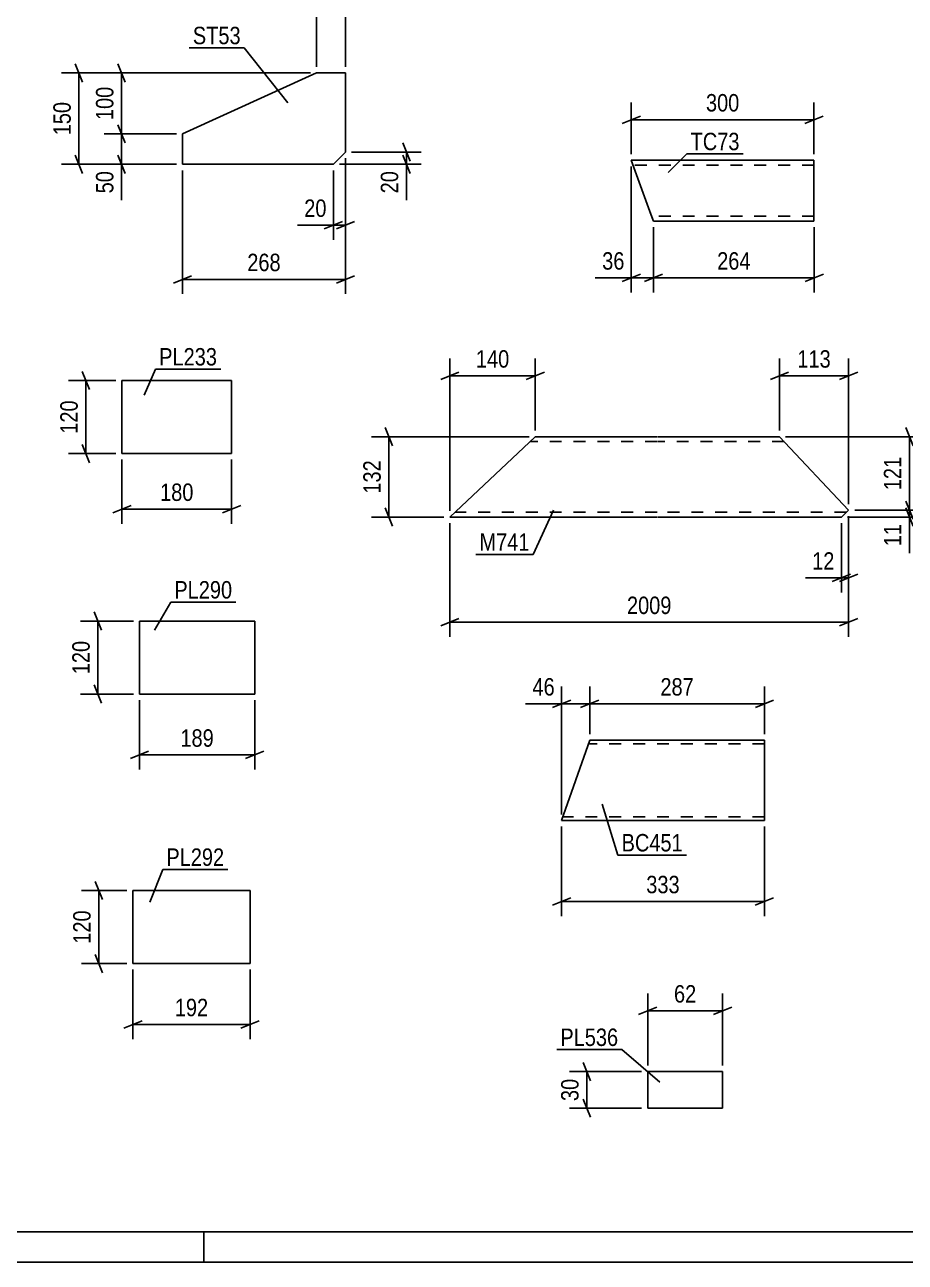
# Model space of a CAD drawing. Header units: millimetres. Extents: x 0 to 594, y 0 to 420.
# Drawn here: x 144.6 to 289.2, y 0 to 203.3 of the extents above; entities that cross this region are included whole.
import ezdxf

# ---------------------------------------------------------------- set-up
doc = ezdxf.new("R2010")
doc.units = ezdxf.units.MM
doc.linetypes.add('DXK_LINE_DOT2', pattern=[3.9198, 1.9599, -1.9599])
doc.styles.add('Arial Narrow', font='ARIALN.TTF', dxfattribs={"height": 0.2})

# ---------------------------------------------------------------- blocks, each defined once
blk = doc.blocks.new('Unknown-814738327-1163')
at = {"color": 5, "linetype": 'Continuous'}
for p, q in [((5, 5), (589, 5)), ((174, 0), (174, 5)), ((0, 0), (594, 0))]:
    blk.add_line(p, q, dxfattribs=at)
blk = doc.blocks.new('Part-814738327-19281 - 19280')
at = {"color": 2, "linetype": 'Continuous'}
for p, q in [((237.36, 85.76), (232.74, 72.56)), ((266.05, 85.76), (237.36, 85.76)), ((266.05, 85.76), (266.05, 85.67)), ((266.05, 85.67), (266.05, 85.41)), ((266.05, 85.41), (266.05, 84.56)), ((266.05, 84.56), (266.05, 73.76)), ((266.05, 72.56), (266.05, 73.76)), ((266.05, 72.56), (232.74, 72.56))]:
    blk.add_line(p, q, dxfattribs=at)
at = {"color": 7, "linetype": 'DXK_LINE_DOT2'}
for p, q in [((266.05, 85.41), (266.05, 85.76)), ((266.05, 85.16), (237.15, 85.16)), ((266.05, 85.02), (266.05, 84.56)), ((266.05, 73.16), (266.05, 73.76)), ((266.05, 73.21), (266.05, 73.16)), ((266.05, 73.16), (232.95, 73.16)), ((266.05, 72.56), (266.05, 72.66))]:
    blk.add_line(p, q, dxfattribs=at)
blk = doc.blocks.new('Part-814738327-19025 - 19024')
at = {"color": 2, "linetype": 'Continuous'}
for p, q in [((247.25, 172.63), (244.19, 181.03)), ((244.19, 181.03), (274.19, 181.03)), ((274.19, 181.03), (274.19, 171.03)), ((247.25, 172.63), (247.83, 171.03)), ((247.83, 171.03), (274.19, 171.03))]:
    blk.add_line(p, q, dxfattribs=at)
at = {"color": 7, "linetype": 'DXK_LINE_DOT2'}
for p, q in [((274.19, 180.56), (274.19, 181.03)), ((274.19, 180.23), (244.48, 180.23)), ((247.79, 171.15), (247.25, 172.63)), ((274.19, 171.83), (247.54, 171.83))]:
    blk.add_line(p, q, dxfattribs=at)
blk = doc.blocks.new('Part-814738327-14315 - 14314')
at = {"color": 2, "linetype": 'Continuous'}
for p, q in [((192.49, 195.38), (170.49, 185.38)), ((197.26, 195.38), (192.49, 195.38)), ((197.26, 182.38), (197.26, 195.38)), ((170.49, 185.38), (170.49, 180.38)), ((195.26, 180.38), (197.26, 182.38)), ((170.49, 180.38), (195.26, 180.38))]:
    blk.add_line(p, q, dxfattribs=at)
blk = doc.blocks.new('Part-814738327-14325 - 14324')
at = {"color": 2, "linetype": 'Continuous'}
for p, q in [((160.55, 132.85), (160.55, 144.85)), ((160.55, 144.85), (178.56, 144.85)), ((178.56, 144.85), (178.56, 132.85)), ((178.56, 132.85), (160.55, 132.85))]:
    blk.add_line(p, q, dxfattribs=at)
blk = doc.blocks.new('Part-814738327-14333 - 14332')
at = {"color": 2, "linetype": 'Continuous'}
for p, q in [((163.43, 93.34), (163.43, 105.34)), ((163.43, 105.34), (182.35, 105.34)), ((182.35, 105.34), (182.35, 93.34)), ((182.35, 93.34), (163.43, 93.34))]:
    blk.add_line(p, q, dxfattribs=at)
blk = doc.blocks.new('Part-814738327-14341 - 14340')
at = {"color": 2, "linetype": 'Continuous'}
for p, q in [((162.36, 49.07), (162.36, 61.07)), ((162.36, 61.07), (181.58, 61.07)), ((181.58, 61.07), (181.58, 49.07)), ((181.58, 49.07), (162.36, 49.07))]:
    blk.add_line(p, q, dxfattribs=at)
blk = doc.blocks.new('Part-814738327-14370 - 14369')
at = {"color": 2, "linetype": 'Continuous'}
for p, q in [((214.39, 122.42), (228.43, 135.62)), ((228.43, 135.62), (248.43, 135.62)), ((248.53, 135.62), (268.53, 135.62)), ((268.53, 135.62), (279.88, 123.55)), ((248.43, 122.42), (214.39, 122.42)), ((278.68, 122.42), (248.53, 122.42)), ((279.88, 123.55), (278.68, 122.42))]:
    blk.add_line(p, q, dxfattribs=at)
at = {"color": 7, "linetype": 'DXK_LINE_DOT2'}
for p, q in [((248.43, 134.82), (227.58, 134.82)), ((269.28, 134.82), (248.53, 134.82)), ((215.24, 123.22), (215.31, 123.28)), ((248.43, 123.22), (215.24, 123.22)), ((279.53, 123.22), (248.53, 123.22))]:
    blk.add_line(p, q, dxfattribs=at)
blk = doc.blocks.new('Part-814738327-14377 - 14376')
at = {"color": 2, "linetype": 'Continuous'}
for p, q in [((246.88, 25.31), (246.88, 31.31)), ((246.88, 31.31), (259.19, 31.31)), ((259.19, 31.31), (259.19, 25.31)), ((259.19, 25.31), (246.88, 25.31))]:
    blk.add_line(p, q, dxfattribs=at)
blk = doc.blocks.new('StraightDimension-814738327-19286 - 19280')
at = {"color": 7, "linetype": 'Continuous'}
for p, q in [((237.36, 86.76), (237.36, 94.6)), ((266.06, 86.76), (266.06, 94.6)), ((238.86, 92.35), (235.86, 91.15)), ((237.36, 91.75), (266.06, 91.75)), ((264.56, 91.15), (267.56, 92.35))]:
    blk.add_line(p, q, dxfattribs=at)
at = {"color": 0}
blk.add_wipeout([(255.05, 92.5), (255.05, 96.7), (248.37, 96.7), (248.37, 92.5)], dxfattribs=at)
at = {"color": 3, "style": 'Arial Narrow'}
blk.add_text('287', height=2.863, dxfattribs=at).set_placement((248.97, 93.1))
blk = doc.blocks.new('StraightDimension-814738327-19287 - 19280')
at = {"color": 7, "linetype": 'Continuous'}
for p, q in [((232.74, 73.56), (232.74, 94.6)), ((237.36, 86.76), (237.36, 94.6)), ((231.24, 91.15), (234.24, 92.35)), ((232.74, 91.75), (237.36, 91.75)), ((238.86, 92.35), (235.86, 91.15))]:
    blk.add_line(p, q, dxfattribs=at)
at = {"color": 0}
blk.add_wipeout([(232.21, 92.5), (232.21, 96.7), (227.36, 96.7), (227.36, 92.5)], dxfattribs=at)
at = {"color": 7, "linetype": 'Continuous'}
blk.add_line((232.74, 91.75), (226.83, 91.75), dxfattribs=at)
blk.add_line((232.74, 91.75), (226.83, 91.75), dxfattribs=at)
at = {"color": 3, "style": 'Arial Narrow'}
blk.add_text('46', height=2.863, dxfattribs=at).set_placement((227.96, 93.1))
blk = doc.blocks.new('StraightDimension-814738327-19331 - 19280')
at = {"color": 7, "linetype": 'Continuous'}
for p, q in [((232.74, 71.56), (232.74, 56.87)), ((266.04, 71.56), (266.04, 56.87)), ((234.24, 59.87), (231.24, 58.67)), ((232.74, 59.27), (266.04, 59.27)), ((264.54, 58.67), (267.54, 59.87))]:
    blk.add_line(p, q, dxfattribs=at)
at = {"color": 0}
blk.add_wipeout([(252.73, 60.02), (252.73, 64.22), (246.05, 64.22), (246.05, 60.02)], dxfattribs=at)
at = {"color": 3, "style": 'Arial Narrow'}
blk.add_text('333', height=2.863, dxfattribs=at).set_placement((246.65, 60.62))
blk = doc.blocks.new('StraightDimension-814738327-19170 - 19024')
at = {"color": 7, "linetype": 'Continuous'}
for p, q in [((247.83, 170.03), (247.83, 159.32)), ((274.23, 170.03), (274.23, 159.32)), ((249.33, 162.32), (246.33, 161.12)), ((247.83, 161.72), (274.23, 161.72)), ((272.73, 161.12), (275.73, 162.32))]:
    blk.add_line(p, q, dxfattribs=at)
at = {"color": 0}
blk.add_wipeout([(264.37, 162.47), (264.37, 166.67), (257.69, 166.67), (257.69, 162.47)], dxfattribs=at)
at = {"color": 3, "style": 'Arial Narrow'}
blk.add_text('264', height=2.863, dxfattribs=at).set_placement((258.29, 163.07))
blk = doc.blocks.new('StraightDimension-814738327-19159 - 19024')
at = {"color": 7, "linetype": 'Continuous'}
for p, q in [((244.19, 182.03), (244.19, 190.55)), ((274.19, 182.03), (274.19, 190.55)), ((245.69, 188.3), (242.69, 187.1)), ((244.19, 187.7), (274.19, 187.7)), ((272.69, 187.1), (275.69, 188.3))]:
    blk.add_line(p, q, dxfattribs=at)
at = {"color": 0}
blk.add_wipeout([(262.53, 188.45), (262.53, 192.65), (255.85, 192.65), (255.85, 188.45)], dxfattribs=at)
at = {"color": 3, "style": 'Arial Narrow'}
blk.add_text('300', height=2.863, dxfattribs=at).set_placement((256.45, 189.05))
blk = doc.blocks.new('StraightDimension-814738327-19171 - 19024')
at = {"color": 7, "linetype": 'Continuous'}
for p, q in [((244.19, 180.03), (244.19, 159.32)), ((247.83, 170.03), (247.83, 159.32)), ((242.69, 161.12), (245.69, 162.32)), ((244.19, 161.72), (247.83, 161.72)), ((249.33, 162.32), (246.33, 161.12))]:
    blk.add_line(p, q, dxfattribs=at)
at = {"color": 0}
blk.add_wipeout([(243.67, 162.47), (243.67, 166.67), (238.81, 166.67), (238.81, 162.47)], dxfattribs=at)
at = {"color": 7, "linetype": 'Continuous'}
blk.add_line((244.19, 161.72), (238.28, 161.72), dxfattribs=at)
blk.add_line((244.19, 161.72), (238.28, 161.72), dxfattribs=at)
at = {"color": 3, "style": 'Arial Narrow'}
blk.add_text('36', height=2.863, dxfattribs=at).set_placement((239.41, 163.07))
blk = doc.blocks.new('StraightDimension-814738327-14971 - 14314')
at = {"color": 7, "linetype": 'Continuous'}
for p, q in [((191.49, 195.38), (157.64, 195.38)), ((159.89, 196.88), (161.09, 193.88)), ((160.49, 185.38), (160.49, 195.38)), ((169.49, 185.38), (157.64, 185.38)), ((161.09, 183.88), (159.89, 186.88))]:
    blk.add_line(p, q, dxfattribs=at)
at = {"color": 0}
blk.add_wipeout([(159.74, 193.72), (155.54, 193.72), (155.54, 187.04), (159.74, 187.04)], dxfattribs=at)
at = {"color": 3, "style": 'Arial Narrow'}
blk.add_text('100', height=2.863, rotation=90.0002, dxfattribs=at).set_placement((159.14, 187.64))
blk = doc.blocks.new('StraightDimension-814738327-14963 - 14314')
at = {"color": 7, "linetype": 'Continuous'}
for p, q in [((197.26, 181.38), (197.26, 167.98)), ((195.26, 179.38), (195.26, 167.98)), ((193.76, 169.78), (196.76, 170.98)), ((198.76, 170.98), (195.76, 169.78)), ((195.26, 170.38), (197.26, 170.38))]:
    blk.add_line(p, q, dxfattribs=at)
at = {"color": 0}
blk.add_wipeout([(194.74, 171.13), (194.74, 175.33), (189.88, 175.33), (189.88, 171.13)], dxfattribs=at)
at = {"color": 7, "linetype": 'Continuous'}
blk.add_line((195.26, 170.38), (189.35, 170.38), dxfattribs=at)
blk.add_line((195.26, 170.38), (189.35, 170.38), dxfattribs=at)
at = {"color": 3, "style": 'Arial Narrow'}
blk.add_text('20', height=2.863, dxfattribs=at).set_placement((190.48, 171.73))
blk = doc.blocks.new('StraightDimension-814738327-14967 - 14314')
at = {"color": 7, "linetype": 'Continuous'}
for p, q in [((206.66, 183.88), (207.86, 180.88)), ((198.26, 182.38), (209.66, 182.38)), ((207.86, 178.88), (206.66, 181.88)), ((207.26, 180.38), (207.26, 182.38)), ((196.26, 180.38), (209.66, 180.38))]:
    blk.add_line(p, q, dxfattribs=at)
at = {"color": 0}
blk.add_wipeout([(206.51, 179.85), (202.31, 179.85), (202.31, 175), (206.51, 175)], dxfattribs=at)
at = {"color": 7, "linetype": 'Continuous'}
blk.add_line((207.26, 180.38), (207.26, 174.47), dxfattribs=at)
blk.add_line((207.26, 180.38), (207.26, 174.47), dxfattribs=at)
at = {"color": 3, "style": 'Arial Narrow'}
blk.add_text('20', height=2.863, rotation=90.0002, dxfattribs=at).set_placement((205.91, 175.6))
blk = doc.blocks.new('StraightDimension-814738327-14959 - 14314')
at = {"color": 7, "linetype": 'Continuous'}
for p, q in [((192.49, 196.38), (192.49, 208.23)), ((197.26, 196.38), (197.26, 208.23)), ((190.99, 204.78), (193.99, 205.98)), ((192.49, 205.38), (197.26, 205.38)), ((198.76, 205.98), (195.76, 204.78))]:
    blk.add_line(p, q, dxfattribs=at)
at = {"color": 0}
blk.add_wipeout([(191.96, 206.13), (191.96, 210.33), (187.1, 210.33), (187.1, 206.13)], dxfattribs=at)
at = {"color": 7, "linetype": 'Continuous'}
blk.add_line((192.49, 205.38), (186.58, 205.38), dxfattribs=at)
blk.add_line((192.49, 205.38), (186.58, 205.38), dxfattribs=at)
at = {"color": 3, "style": 'Arial Narrow'}
blk.add_text('48', height=2.863, dxfattribs=at).set_placement((187.7, 206.73))
blk = doc.blocks.new('StraightDimension-814738327-14972 - 14314')
at = {"color": 7, "linetype": 'Continuous'}
for p, q in [((169.49, 185.38), (157.64, 185.38)), ((159.89, 186.88), (161.09, 183.88)), ((160.49, 180.38), (160.49, 185.38)), ((161.09, 178.88), (159.89, 181.88)), ((169.49, 180.38), (157.64, 180.38))]:
    blk.add_line(p, q, dxfattribs=at)
at = {"color": 0}
blk.add_wipeout([(159.74, 179.85), (155.54, 179.85), (155.54, 175), (159.74, 175)], dxfattribs=at)
at = {"color": 7, "linetype": 'Continuous'}
blk.add_line((160.49, 180.38), (160.49, 174.47), dxfattribs=at)
blk.add_line((160.49, 180.38), (160.49, 174.47), dxfattribs=at)
at = {"color": 3, "style": 'Arial Narrow'}
blk.add_text('50', height=2.863, rotation=90.0002, dxfattribs=at).set_placement((159.14, 175.6))
blk = doc.blocks.new('StraightDimension-814738327-14977 - 14314')
at = {"color": 7, "linetype": 'Continuous'}
for p, q in [((197.26, 181.38), (197.26, 159.07)), ((170.49, 179.38), (170.49, 159.07)), ((171.99, 162.07), (168.99, 160.87)), ((170.49, 161.47), (197.26, 161.47)), ((195.76, 160.87), (198.76, 162.07))]:
    blk.add_line(p, q, dxfattribs=at)
at = {"color": 0}
blk.add_wipeout([(187.22, 162.22), (187.22, 166.42), (180.53, 166.42), (180.53, 162.22)], dxfattribs=at)
at = {"color": 3, "style": 'Arial Narrow'}
blk.add_text('268', height=2.863, dxfattribs=at).set_placement((181.13, 162.82))
blk = doc.blocks.new('StraightDimension-814738327-14981 - 14314')
at = {"color": 7, "linetype": 'Continuous'}
for p, q in [((191.49, 195.38), (150.64, 195.38)), ((154.09, 193.88), (152.89, 196.88)), ((153.49, 180.38), (153.49, 195.38)), ((152.89, 181.88), (154.09, 178.88)), ((169.49, 180.38), (150.64, 180.38))]:
    blk.add_line(p, q, dxfattribs=at)
at = {"color": 0}
blk.add_wipeout([(152.74, 191.22), (148.54, 191.22), (148.54, 184.54), (152.74, 184.54)], dxfattribs=at)
at = {"color": 3, "style": 'Arial Narrow'}
blk.add_text('150', height=2.863, rotation=90.0002, dxfattribs=at).set_placement((152.14, 185.14))
blk = doc.blocks.new('StraightDimension-814738327-14985 - 14324')
at = {"color": 7, "linetype": 'Continuous'}
for p, q in [((159.55, 144.85), (151.78, 144.85)), ((154.03, 146.35), (155.23, 143.35)), ((154.63, 132.85), (154.63, 144.85)), ((155.23, 131.35), (154.03, 134.35)), ((159.55, 132.85), (151.78, 132.85))]:
    blk.add_line(p, q, dxfattribs=at)
at = {"color": 0}
blk.add_wipeout([(153.88, 142.2), (149.68, 142.2), (149.68, 135.51), (153.88, 135.51)], dxfattribs=at)
at = {"color": 3, "style": 'Arial Narrow'}
blk.add_text('120', height=2.863, rotation=90.0002, dxfattribs=at).set_placement((153.28, 136.11))
blk = doc.blocks.new('StraightDimension-814738327-14989 - 14324')
at = {"color": 7, "linetype": 'Continuous'}
for p, q in [((160.55, 131.85), (160.55, 121.32)), ((178.56, 131.85), (178.56, 121.32)), ((162.05, 124.32), (159.05, 123.12)), ((177.06, 123.12), (180.06, 124.32)), ((160.55, 123.72), (178.56, 123.72))]:
    blk.add_line(p, q, dxfattribs=at)
at = {"color": 0}
blk.add_wipeout([(172.9, 124.47), (172.9, 128.67), (166.21, 128.67), (166.21, 124.47)], dxfattribs=at)
at = {"color": 3, "style": 'Arial Narrow'}
blk.add_text('180', height=2.863, dxfattribs=at).set_placement((166.81, 125.07))
blk = doc.blocks.new('StraightDimension-814738327-14993 - 14332')
at = {"color": 7, "linetype": 'Continuous'}
for p, q in [((156, 106.84), (157.2, 103.84)), ((162.43, 105.34), (153.75, 105.34)), ((156.6, 93.34), (156.6, 105.34)), ((157.2, 91.84), (156, 94.84)), ((162.43, 93.34), (153.75, 93.34))]:
    blk.add_line(p, q, dxfattribs=at)
at = {"color": 0}
blk.add_wipeout([(155.85, 102.68), (151.65, 102.68), (151.65, 96), (155.85, 96)], dxfattribs=at)
at = {"color": 3, "style": 'Arial Narrow'}
blk.add_text('120', height=2.863, rotation=90.0002, dxfattribs=at).set_placement((155.25, 96.6))
blk = doc.blocks.new('StraightDimension-814738327-14997 - 14332')
at = {"color": 7, "linetype": 'Continuous'}
for p, q in [((163.43, 92.34), (163.43, 80.94)), ((182.35, 92.34), (182.35, 80.94)), ((164.93, 83.94), (161.93, 82.74)), ((180.85, 82.74), (183.85, 83.94)), ((163.43, 83.34), (182.35, 83.34))]:
    blk.add_line(p, q, dxfattribs=at)
at = {"color": 0}
blk.add_wipeout([(176.23, 84.09), (176.23, 88.29), (169.55, 88.29), (169.55, 84.09)], dxfattribs=at)
at = {"color": 3, "style": 'Arial Narrow'}
blk.add_text('189', height=2.863, dxfattribs=at).set_placement((170.15, 84.69))
blk = doc.blocks.new('StraightDimension-814738327-15005 - 14340')
at = {"color": 7, "linetype": 'Continuous'}
for p, q in [((162.36, 48.07), (162.36, 36.67)), ((181.58, 48.07), (181.58, 36.67)), ((163.86, 39.67), (160.86, 38.47)), ((162.36, 39.07), (181.58, 39.07)), ((180.08, 38.47), (183.08, 39.67))]:
    blk.add_line(p, q, dxfattribs=at)
at = {"color": 0}
blk.add_wipeout([(175.31, 39.82), (175.31, 44.02), (168.63, 44.02), (168.63, 39.82)], dxfattribs=at)
at = {"color": 3, "style": 'Arial Narrow'}
blk.add_text('192', height=2.863, dxfattribs=at).set_placement((169.23, 40.42))
blk = doc.blocks.new('StraightDimension-814738327-15001 - 14340')
at = {"color": 7, "linetype": 'Continuous'}
for p, q in [((161.36, 61.07), (153.9, 61.07)), ((156.15, 62.57), (157.35, 59.57)), ((156.75, 49.07), (156.75, 61.07)), ((161.36, 49.07), (153.9, 49.07)), ((157.35, 47.57), (156.15, 50.57))]:
    blk.add_line(p, q, dxfattribs=at)
at = {"color": 0}
blk.add_wipeout([(156, 58.42), (151.8, 58.42), (151.8, 51.73), (156, 51.73)], dxfattribs=at)
at = {"color": 3, "style": 'Arial Narrow'}
blk.add_text('120', height=2.863, rotation=90.0002, dxfattribs=at).set_placement((155.4, 52.33))
blk = doc.blocks.new('StraightDimension-814738327-19234 - 14369')
at = {"color": 7, "linetype": 'Continuous'}
for p, q in [((289.28, 137.12), (290.48, 134.12)), ((269.53, 135.62), (292.28, 135.62)), ((289.88, 123.55), (289.88, 135.62)), ((290.48, 122.05), (289.28, 125.05)), ((280.88, 123.55), (292.28, 123.55))]:
    blk.add_line(p, q, dxfattribs=at)
at = {"color": 0}
blk.add_wipeout([(289.13, 132.92), (284.93, 132.92), (284.93, 126.24), (289.13, 126.24)], dxfattribs=at)
at = {"color": 3, "style": 'Arial Narrow'}
blk.add_text('121', height=2.863, rotation=90.0002, dxfattribs=at).set_placement((288.53, 126.84))
blk = doc.blocks.new('StraightDimension-814738327-15025 - 14369')
at = {"color": 7, "linetype": 'Continuous'}
for p, q in [((279.88, 122.55), (279.88, 110.02)), ((278.68, 121.42), (278.68, 110.02)), ((277.18, 111.82), (280.18, 113.02)), ((281.38, 113.02), (278.38, 111.82)), ((278.68, 112.42), (279.88, 112.42))]:
    blk.add_line(p, q, dxfattribs=at)
at = {"color": 0}
blk.add_wipeout([(278.15, 113.17), (278.15, 117.37), (273.29, 117.37), (273.29, 113.17)], dxfattribs=at)
at = {"color": 7, "linetype": 'Continuous'}
blk.add_line((278.68, 112.42), (272.77, 112.42), dxfattribs=at)
blk.add_line((278.68, 112.42), (272.77, 112.42), dxfattribs=at)
at = {"color": 3, "style": 'Arial Narrow'}
blk.add_text('12', height=2.863, dxfattribs=at).set_placement((273.89, 113.77))
blk = doc.blocks.new('StraightDimension-814738327-15017 - 14369')
at = {"color": 7, "linetype": 'Continuous'}
for p, q in [((268.53, 136.62), (268.53, 148.47)), ((279.88, 124.55), (279.88, 148.47)), ((267.03, 145.02), (270.03, 146.22)), ((268.53, 145.62), (279.88, 145.62)), ((281.38, 146.22), (278.38, 145.02))]:
    blk.add_line(p, q, dxfattribs=at)
at = {"color": 0}
blk.add_wipeout([(277.55, 146.37), (277.55, 150.57), (270.86, 150.57), (270.86, 146.37)], dxfattribs=at)
at = {"color": 3, "style": 'Arial Narrow'}
blk.add_text('113', height=2.863, dxfattribs=at).set_placement((271.46, 146.97))
blk = doc.blocks.new('StraightDimension-814738327-15037 - 14369')
at = {"color": 7, "linetype": 'Continuous'}
for p, q in [((204.99, 134.12), (203.79, 137.12)), ((227.43, 135.62), (201.54, 135.62)), ((204.39, 122.42), (204.39, 135.62)), ((213.39, 122.42), (201.54, 122.42)), ((203.79, 123.92), (204.99, 120.92))]:
    blk.add_line(p, q, dxfattribs=at)
at = {"color": 0}
blk.add_wipeout([(203.64, 132.36), (199.44, 132.36), (199.44, 125.67), (203.64, 125.67)], dxfattribs=at)
at = {"color": 3, "style": 'Arial Narrow'}
blk.add_text('132', height=2.863, rotation=90.0002, dxfattribs=at).set_placement((203.04, 126.27))
blk = doc.blocks.new('StraightDimension-814738327-15021 - 14369')
at = {"color": 7, "linetype": 'Continuous'}
for p, q in [((214.39, 123.42), (214.39, 148.47)), ((228.43, 136.62), (228.43, 148.47)), ((215.89, 146.22), (212.89, 145.02)), ((214.39, 145.62), (228.43, 145.62)), ((226.93, 145.02), (229.93, 146.22))]:
    blk.add_line(p, q, dxfattribs=at)
at = {"color": 0}
blk.add_wipeout([(224.75, 146.37), (224.75, 150.57), (218.07, 150.57), (218.07, 146.37)], dxfattribs=at)
at = {"color": 3, "style": 'Arial Narrow'}
blk.add_text('140', height=2.863, dxfattribs=at).set_placement((218.67, 146.97))
blk = doc.blocks.new('StraightDimension-814738327-15043 - 14369')
at = {"color": 7, "linetype": 'Continuous'}
for p, q in [((279.88, 122.55), (279.88, 102.74)), ((214.39, 121.42), (214.39, 102.74)), ((215.89, 105.74), (212.89, 104.54)), ((278.38, 104.54), (281.38, 105.74)), ((214.39, 105.14), (279.88, 105.14))]:
    blk.add_line(p, q, dxfattribs=at)
at = {"color": 0}
blk.add_wipeout([(251.39, 105.89), (251.39, 110.09), (242.88, 110.09), (242.88, 105.89)], dxfattribs=at)
at = {"color": 3, "style": 'Arial Narrow'}
blk.add_text('2009', height=2.863, dxfattribs=at).set_placement((243.48, 106.49))
blk = doc.blocks.new('StraightDimension-814738327-19235 - 14369')
at = {"color": 7, "linetype": 'Continuous'}
for p, q in [((289.28, 125.05), (290.48, 122.05)), ((279.68, 122.42), (292.28, 122.42)), ((280.88, 123.55), (292.28, 123.55)), ((290.48, 120.92), (289.28, 123.92)), ((289.88, 122.42), (289.88, 123.55))]:
    blk.add_line(p, q, dxfattribs=at)
at = {"color": 0}
blk.add_wipeout([(289.13, 121.89), (284.93, 121.89), (284.93, 117.03), (289.13, 117.03)], dxfattribs=at)
at = {"color": 7, "linetype": 'Continuous'}
blk.add_line((289.88, 122.42), (289.88, 116.51), dxfattribs=at)
blk.add_line((289.88, 122.42), (289.88, 116.51), dxfattribs=at)
at = {"color": 3, "style": 'Arial Narrow'}
blk.add_text('11', height=2.863, rotation=90.0002, dxfattribs=at).set_placement((288.53, 117.63))
blk = doc.blocks.new('StraightDimension-814738327-15047 - 14376')
at = {"color": 7, "linetype": 'Continuous'}
for p, q in [((236.28, 32.81), (237.48, 29.81)), ((245.88, 31.31), (234.03, 31.31)), ((236.88, 25.31), (236.88, 31.31)), ((237.48, 23.81), (236.28, 26.81)), ((245.88, 25.31), (234.03, 25.31))]:
    blk.add_line(p, q, dxfattribs=at)
at = {"color": 0}
blk.add_wipeout([(236.13, 30.74), (231.93, 30.74), (231.93, 25.88), (236.13, 25.88)], dxfattribs=at)
at = {"color": 3, "style": 'Arial Narrow'}
blk.add_text('30', height=2.863, rotation=90.0002, dxfattribs=at).set_placement((235.53, 26.48))
blk = doc.blocks.new('StraightDimension-814738327-15051 - 14376')
at = {"color": 7, "linetype": 'Continuous'}
for p, q in [((246.88, 32.31), (246.88, 44.16)), ((259.19, 32.31), (259.19, 44.16)), ((245.38, 40.71), (248.38, 41.91)), ((246.88, 41.31), (259.19, 41.31)), ((260.69, 41.91), (257.69, 40.71))]:
    blk.add_line(p, q, dxfattribs=at)
at = {"color": 0}
blk.add_wipeout([(255.46, 42.06), (255.46, 46.26), (250.6, 46.26), (250.6, 42.06)], dxfattribs=at)
at = {"color": 3, "style": 'Arial Narrow'}
blk.add_text('62', height=2.863, dxfattribs=at).set_placement((251.2, 42.66))
blk = doc.blocks.new('Mark-814738327-19344 - 19280')
at = {"color": 0}
blk.add_wipeout([(252.65, 67.49), (252.65, 70.49), (242.6, 70.49), (242.6, 67.49)], dxfattribs=at)
blk.add_wipeout([(252.65, 67.49), (252.65, 70.49), (242.6, 70.49), (242.6, 67.49)], dxfattribs=at)
at = {"color": 30, "linetype": 'Continuous'}
for p, q in [((239.43, 75.23), (242, 66.89)), ((242, 66.89), (253.25, 66.89))]:
    blk.add_line(p, q, dxfattribs=at)
at = {"color": 3, "style": 'Arial Narrow'}
blk.add_text('BC451', height=2.863, dxfattribs=at).set_placement((242.6, 67.49))
blk = doc.blocks.new('Mark-814738327-19214 - 19024')
at = {"color": 0}
blk.add_wipeout([(261.97, 182.69), (261.97, 185.69), (253.93, 185.69), (253.93, 182.69)], dxfattribs=at)
blk.add_wipeout([(261.97, 182.69), (261.97, 185.69), (253.93, 185.69), (253.93, 182.69)], dxfattribs=at)
at = {"color": 30, "linetype": 'Continuous'}
for p, q in [((250.22, 179), (253.33, 182.09)), ((253.33, 182.09), (262.57, 182.09))]:
    blk.add_line(p, q, dxfattribs=at)
at = {"color": 3, "style": 'Arial Narrow'}
blk.add_text('TC73', height=2.863, dxfattribs=at).set_placement((253.93, 182.69))
blk = doc.blocks.new('Mark-814738327-15543 - 14314')
at = {"color": 0}
blk.add_wipeout([(180.04, 200.1), (180.04, 203.1), (172.19, 203.1), (172.19, 200.1)], dxfattribs=at)
blk.add_wipeout([(180.04, 200.1), (180.04, 203.1), (172.19, 203.1), (172.19, 200.1)], dxfattribs=at)
at = {"color": 30, "linetype": 'Continuous'}
for p in [(171.59, 199.5), (187.81, 190.49)]:
    blk.add_line(p, (180.64, 199.5), dxfattribs=at)
at = {"color": 3, "style": 'Arial Narrow'}
blk.add_text('ST53', height=2.863, dxfattribs=at).set_placement((172.19, 200.1))
blk = doc.blocks.new('Mark-814738327-15546 - 14324')
at = {"color": 0}
blk.add_wipeout([(176.16, 147.32), (176.16, 150.32), (166.66, 150.32), (166.66, 147.32)], dxfattribs=at)
blk.add_wipeout([(176.16, 147.32), (176.16, 150.32), (166.66, 150.32), (166.66, 147.32)], dxfattribs=at)
at = {"color": 30, "linetype": 'Continuous'}
for p, q in [((164.18, 142.42), (166.06, 146.72)), ((166.06, 146.72), (176.76, 146.72))]:
    blk.add_line(p, q, dxfattribs=at)
at = {"color": 3, "style": 'Arial Narrow'}
blk.add_text('PL233', height=2.863, dxfattribs=at).set_placement((166.66, 147.32))
blk = doc.blocks.new('Mark-814738327-15549 - 14332')
at = {"color": 0}
blk.add_wipeout([(178.66, 109.04), (178.66, 112.04), (169.15, 112.04), (169.15, 109.04)], dxfattribs=at)
blk.add_wipeout([(178.66, 109.04), (178.66, 112.04), (169.15, 112.04), (169.15, 109.04)], dxfattribs=at)
at = {"color": 30, "linetype": 'Continuous'}
for p, q in [((165.87, 103.86), (168.55, 108.44)), ((168.55, 108.44), (179.26, 108.44))]:
    blk.add_line(p, q, dxfattribs=at)
at = {"color": 3, "style": 'Arial Narrow'}
blk.add_text('PL290', height=2.863, dxfattribs=at).set_placement((169.15, 109.04))
blk = doc.blocks.new('Mark-814738327-15552 - 14340')
at = {"color": 0}
blk.add_wipeout([(177.34, 65.12), (177.34, 68.12), (167.84, 68.12), (167.84, 65.12)], dxfattribs=at)
blk.add_wipeout([(177.34, 65.12), (177.34, 68.12), (167.84, 68.12), (167.84, 65.12)], dxfattribs=at)
at = {"color": 30, "linetype": 'Continuous'}
for p, q in [((165.1, 59.14), (167.24, 64.52)), ((167.24, 64.52), (177.94, 64.52))]:
    blk.add_line(p, q, dxfattribs=at)
at = {"color": 3, "style": 'Arial Narrow'}
blk.add_text('PL292', height=2.863, dxfattribs=at).set_placement((167.84, 65.12))
blk = doc.blocks.new('Mark-814738327-15558 - 14369')
at = {"color": 0}
blk.add_wipeout([(227.48, 116.89), (227.48, 119.89), (219.26, 119.89), (219.26, 116.89)], dxfattribs=at)
blk.add_wipeout([(227.48, 116.89), (227.48, 119.89), (219.26, 119.89), (219.26, 116.89)], dxfattribs=at)
at = {"color": 30, "linetype": 'Continuous'}
for p in [(231.44, 123.57), (218.66, 116.29)]:
    blk.add_line(p, (228.08, 116.29), dxfattribs=at)
at = {"color": 3, "style": 'Arial Narrow'}
blk.add_text('M741', height=2.863, dxfattribs=at).set_placement((219.26, 116.89))
blk = doc.blocks.new('Mark-814738327-15561 - 14376')
at = {"color": 0}
blk.add_wipeout([(242.04, 35.53), (242.04, 38.53), (232.54, 38.53), (232.54, 35.53)], dxfattribs=at)
blk.add_wipeout([(242.04, 35.53), (242.04, 38.53), (232.54, 38.53), (232.54, 35.53)], dxfattribs=at)
at = {"color": 30, "linetype": 'Continuous'}
for p in [(231.94, 34.93), (248.86, 29.6)]:
    blk.add_line(p, (242.64, 34.93), dxfattribs=at)
at = {"color": 3, "style": 'Arial Narrow'}
blk.add_text('PL536', height=2.863, dxfattribs=at).set_placement((232.54, 35.53))

msp = doc.modelspace()

# ---------------------------------------------------------------- block references
for name in ['Unknown-814738327-1163', 'Part-814738327-14315 - 14314', 'Part-814738327-19025 - 19024', 'Part-814738327-14325 - 14324', 'Part-814738327-14370 - 14369', 'Part-814738327-14333 - 14332', 'Part-814738327-19281 - 19280', 'Part-814738327-14341 - 14340', 'Part-814738327-14377 - 14376']:
    msp.add_blockref(name, (0, 0))

# ---------------------------------------------------------------- next in the draw order: block references
for name in ['StraightDimension-814738327-14971 - 14314', 'StraightDimension-814738327-19159 - 19024', 'StraightDimension-814738327-14963 - 14314', 'StraightDimension-814738327-19170 - 19024', 'Mark-814738327-15546 - 14324', 'StraightDimension-814738327-14985 - 14324', 'StraightDimension-814738327-15037 - 14369', 'StraightDimension-814738327-19234 - 14369', 'Mark-814738327-15549 - 14332', 'StraightDimension-814738327-14993 - 14332', 'StraightDimension-814738327-19286 - 19280', 'StraightDimension-814738327-19331 - 19280', 'Mark-814738327-15552 - 14340', 'StraightDimension-814738327-15005 - 14340', 'StraightDimension-814738327-15047 - 14376']:
    msp.add_blockref(name, (0, 0))

# ---------------------------------------------------------------- next in the draw order: block references
for name in ['StraightDimension-814738327-14959 - 14314', 'StraightDimension-814738327-14972 - 14314', 'StraightDimension-814738327-14967 - 14314', 'StraightDimension-814738327-19171 - 19024', 'StraightDimension-814738327-15021 - 14369', 'StraightDimension-814738327-15017 - 14369', 'StraightDimension-814738327-14989 - 14324', 'StraightDimension-814738327-15025 - 14369', 'StraightDimension-814738327-19287 - 19280', 'StraightDimension-814738327-14997 - 14332', 'StraightDimension-814738327-15001 - 14340', 'StraightDimension-814738327-15051 - 14376']:
    msp.add_blockref(name, (0, 0))

# ---------------------------------------------------------------- next in the draw order: block references
for name in ['Mark-814738327-19214 - 19024', 'StraightDimension-814738327-14977 - 14314', 'StraightDimension-814738327-15043 - 14369', 'Mark-814738327-19344 - 19280', 'Mark-814738327-15561 - 14376']:
    msp.add_blockref(name, (0, 0))

# ---------------------------------------------------------------- next in the draw order: block references
for name in ['StraightDimension-814738327-14981 - 14314', 'StraightDimension-814738327-19235 - 14369', 'Mark-814738327-15558 - 14369']:
    msp.add_blockref(name, (0, 0))

# ---------------------------------------------------------------- next in the draw order: block references
msp.add_blockref('Mark-814738327-15543 - 14314', (0, 0))

doc.saveas('drawing.dxf')
